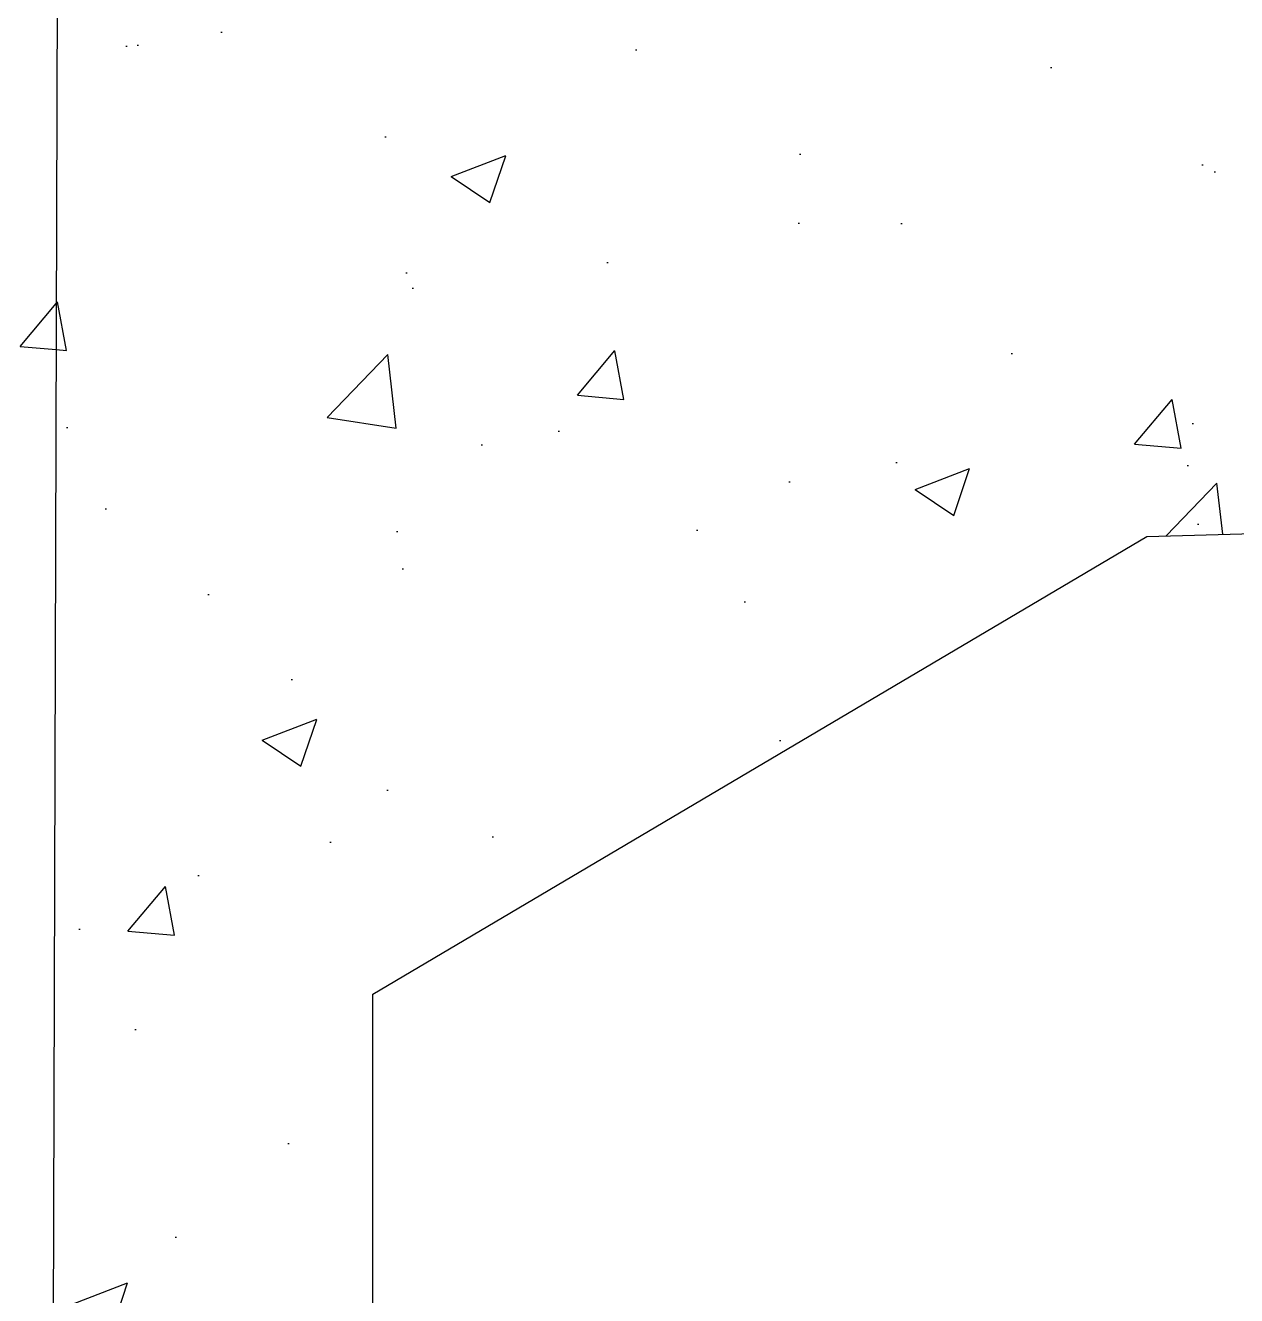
# Model space of a CAD drawing. Header units: inches. Extents: x 4060 to 5459, y 2 to 1025.
# Drawn here: x 4307.3 to 4354.08, y 141.6 to 190.63 of the extents above; entities that cross this region are included whole.
import ezdxf

# ---------------------------------------------------------------- set-up
doc = ezdxf.new("R2010")
doc.units = ezdxf.units.IN
doc.header["$MEASUREMENT"] = 0
pattern_1 = [(50, (0, 0), (21.517805, -1.882564), [2.25, -24.75]), (355, (0, 0), (-4.16254, 22.56576), [1.8, -19.8]), (100.4514, (1.793, -0.157), (17.35528, 20.68319), [1.91221, -21.03426]), (46.1842, (0, 6), (32.01723, -4.96557), [3.375, -37.125]), (96.6356, (2.668, 5.586), (28.03988, 29.22354), [2.8683, -31.5514]), (351.1842, (0, 6), (28.03986, 29.22356), [2.7, -29.7]), (21, (3, 4.5), (17.90721, -12.07857), [2.25, -24.75]), (326, (3, 4.5), (7.29946, 21.7545), [1.8, -19.8]), (71.4514, (4.492, 3.493), (25.20668, 9.675915), [1.91221, -21.03426]), (37.5, (0, 0), (0.364796, 9.986816), [0, -19.56, 0, -20.1, 0, -19.875]), (7.5, (0, 0), (7.892086, 11.832351), [0, -11.46, 0, -19.11, 0, -7.575]), (327.5, (-6.69, 0), (16.014673, -0.676646), [0, -7.5, 0, -23.4, 0, -31.05]), (317.5, (-9.69, 0), (17.495585, 3.00315), [0, -9.75, 0, -15.54, 0, -22.05])]

msp = doc.modelspace()

# ---------------------------------------------------------------- hatches: boundary and pattern name
h = msp.add_hatch()
h.set_pattern_fill('AR-CONC', color=0, scale=3, style=0)
h.set_pattern_definition(pattern_1)
h.paths.add_polyline_path([(4632.81134, 180.83294), (4632.81134, 212.8124), (4592.54908, 212.8124), (4592.54908, 189.15148), (4518.73573, 191.08736), (4518.36242, 66.93567), (4531.64097, 66.93567), (4531.64097, 156.92325)])
h.paths.add_polyline_path([(4308.53236, 190.87686), (4234.67395, 188.80744), (4234.67395, 212.27575), (4194.53643, 212.27575), (4194.53643, 180.47444), (4295.74504, 156.84883), (4295.74504, 66.93567), (4308.15968, 66.93567)])
h = msp.add_hatch()
h.set_pattern_fill('AR-CONC', color=0, scale=3, style=0)
h.set_pattern_definition(pattern_1)
h.paths.add_polyline_path([(4518.73573, 191.08736), (4414.04226, 193.83312), (4308.53236, 190.87686), (4308.15968, 66.93567), (4320.727, 66.93567), (4320.727, 153.24149), (4350.61555, 170.9064), (4413.97463, 172.68116), (4476.53888, 170.87467), (4506.09467, 153.43522), (4506.09467, 66.93567), (4518.36242, 66.93567)])

# ---------------------------------------------------------------- linework, layer by layer
at = {"color": 0}
for points in [[(4308.57395, 204.70811), (4308.05909, 33.48294)], [(4320.727, 66.93567), (4320.727, 153.24149), (4350.61555, 170.9064), (4413.97463, 172.68116), (4476.53888, 170.87467), (4506.09467, 153.43522), (4506.09467, 66.93567)]]:
    msp.add_lwpolyline(points, dxfattribs=at)

doc.saveas('drawing.dxf')
